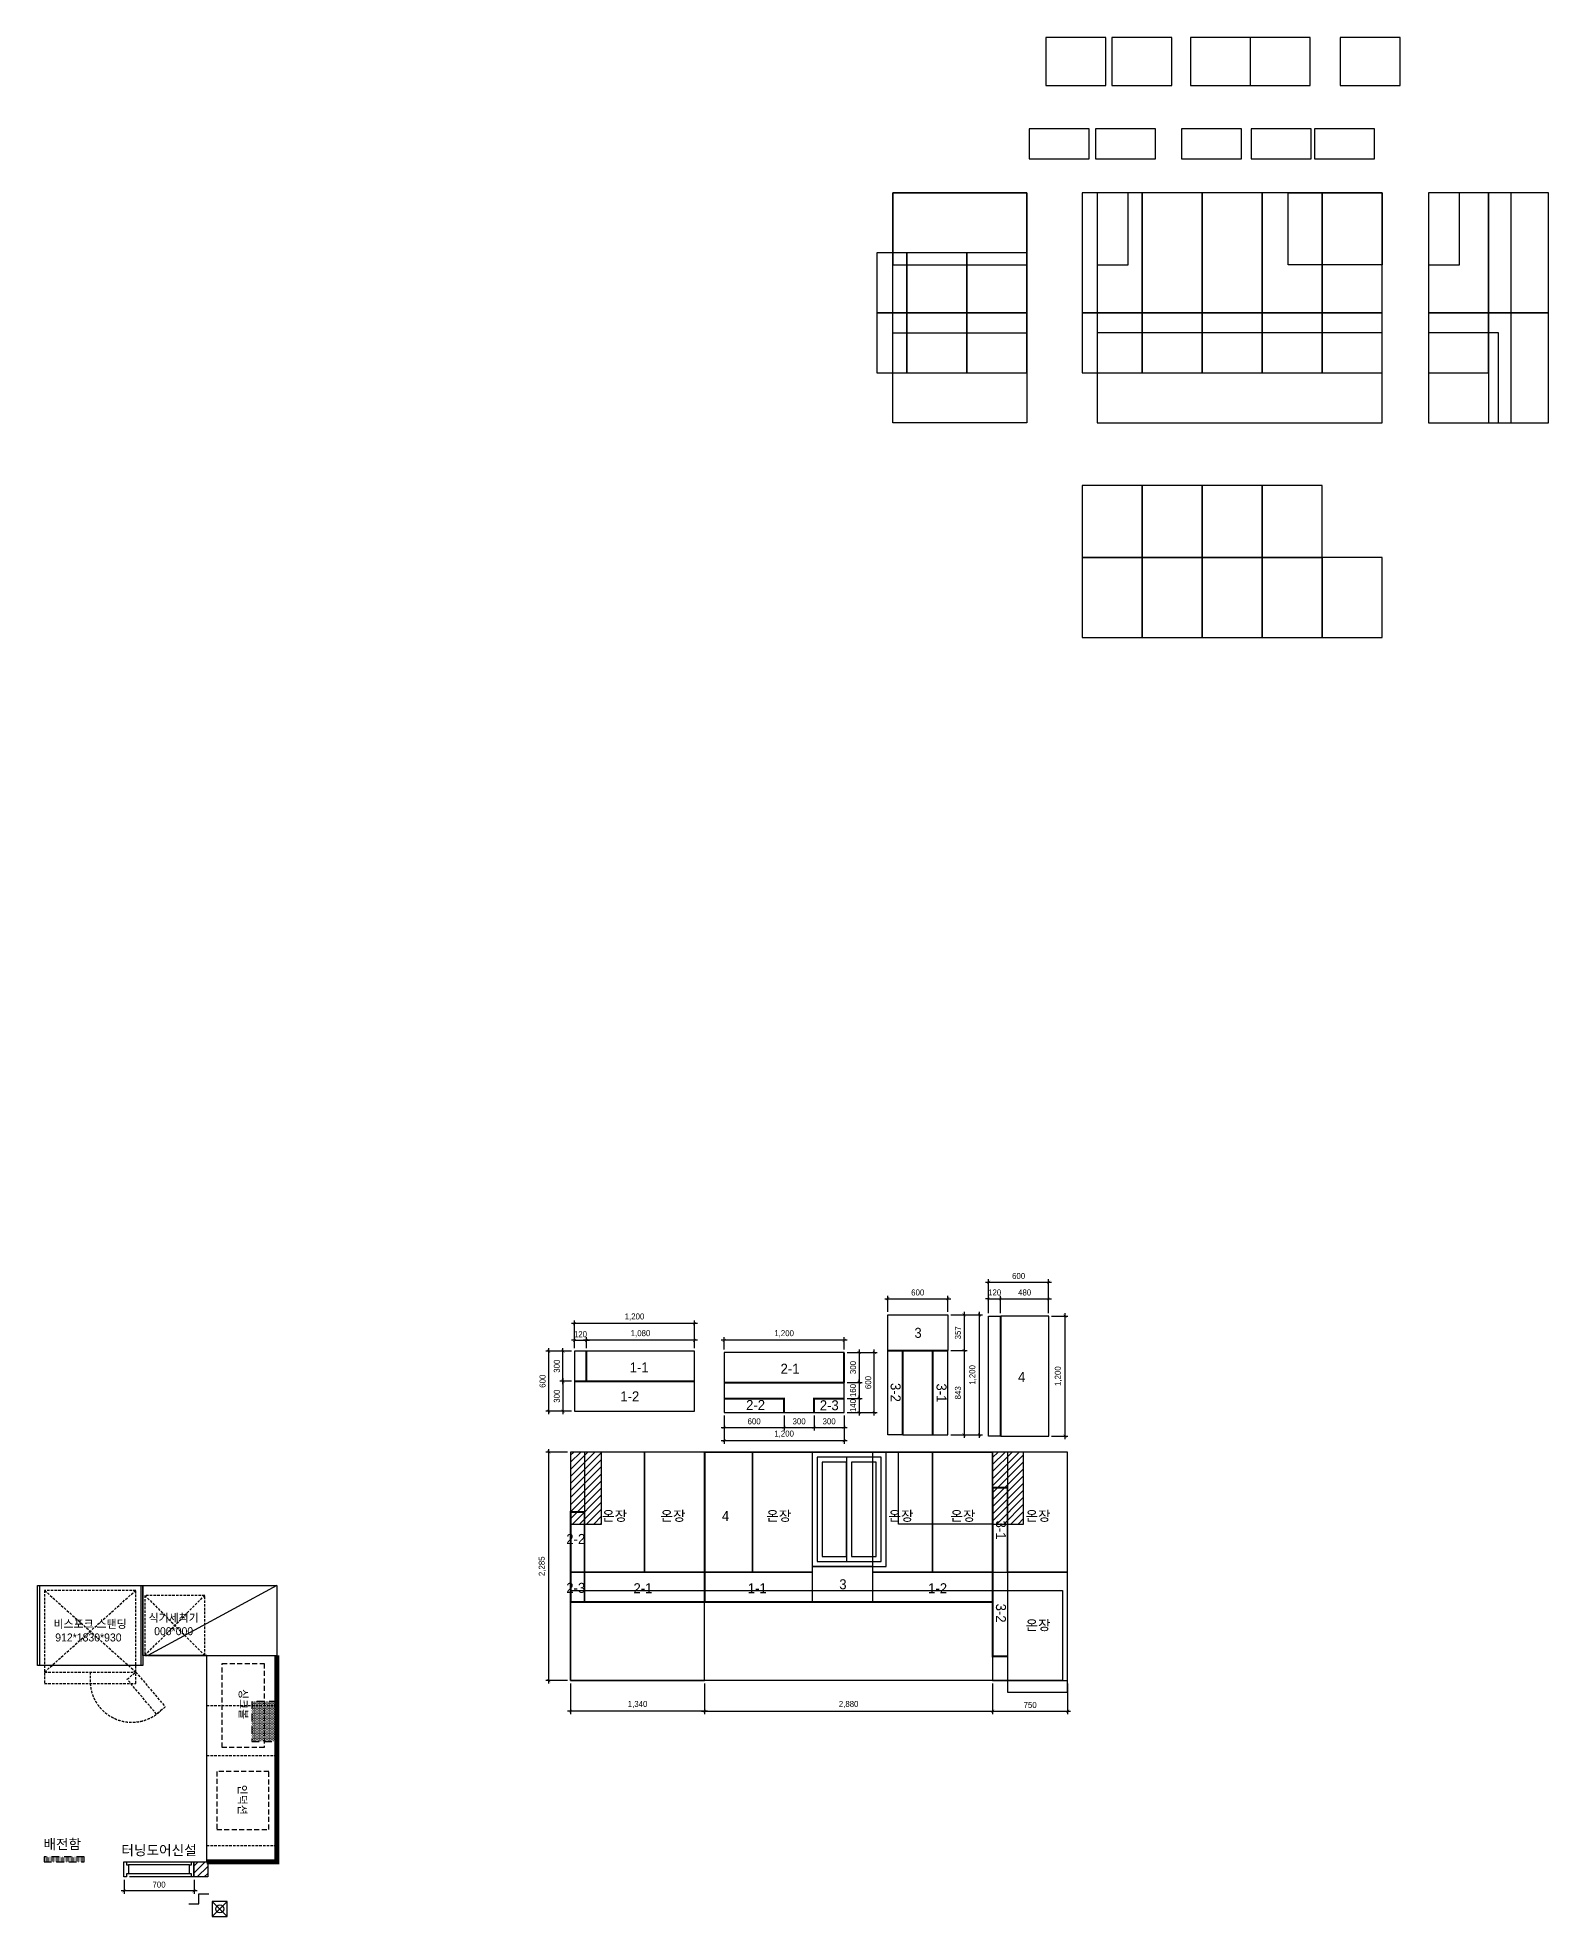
# Model space of a CAD drawing. Header units: inches. Extents: x 38372 to 259385, y 31566 to 93830.
# Drawn here: x 38372 to 53478, y 46146 to 64931 of the extents above; entities that cross this region are included whole.
import ezdxf

# ---------------------------------------------------------------- set-up
doc = ezdxf.new("R2010")
doc.units = ezdxf.units.IN
doc.header["$LTSCALE"] = 50
doc.header["$MEASUREMENT"] = 0
doc.header["$PDSIZE"] = 700.071425
for name, pattern in [('DASHED', [0.75, 0.5, -0.25]), ('DASHEDX2', [1.5, 1, -0.5]), ('HID', [2.5, 1.5, -1])]:
    doc.linetypes.add(name, pattern=pattern)
for name, color, linetype in [('0-ELC TEXT', 7, 'Continuous'), ('03-WAL NEW', 3, 'Continuous'), ('06-FUR', 6, 'Continuous'), ('07-DIM WAL', 5, 'Continuous'), ('3.기호.계단선', 30, 'Continuous'), ('6', 50, 'Continuous'), ('_LIBR', 4, 'Continuous'), ('FUR', 8, 'DASHED'), ('HAT', 5, 'Continuous'), ('도면층8', 8, 'Continuous')]:
    doc.layers.add(name, color=color, linetype=linetype)
doc.styles.add('HY 울릉도 L', font='')
doc.styles.add('코레일둥고', font='Korail_Round_Gothic_Medium.ttf')
doc.styles.get('HY 울릉도 L').set_extended_font_data('HY울릉도L')
doc.dimstyles.new('30', dxfattribs={"dimscale": 30, "dimtxt": 2, "dimasz": 1, "dimexe": 1, "dimexo": 1, "dimgap": 1, "dimtad": 1, "dimdec": 0, "dimrnd": 0.05, "dimdsep": 46, "dimlunit": 6, "dimtxsty": 'HY 울릉도 L', "dimblk": 'ARCHTICK', "dimcen": 2.5, "dimdle": 1, "dimclrd": 133, "dimclre": 133, "dimclrt": 30, "dimadec": 0, "dimazin": 0, "dimtfac": 1, "dimtdec": 0, "dimtix": 1, "dimtmove": 2, "dimatfit": 3, "dimldrblk": 'ARCHTICK', "dimfxl": 0, "dimlwd": -1, "dimlwe": -1, "dimarcsym": 0})
pattern_1 = [(45, (0, -15), (-35.35534, 35.35534), [])]

# ---------------------------------------------------------------- blocks, each defined once
blk = doc.blocks.new('_ArchTick')
at = {"color": 0, "linetype": 'ByBlock', "const_width": 0.15}
blk.add_lwpolyline([(-0.5, -0.5), (0.5, 0.5)], dxfattribs=at)
blk = doc.blocks.new('*D323')
at = {"layer": '07-DIM WAL', "color": 133}
for p, q in [((39966, 46402), (39206, 46402)), ((39236, 46511), (39236, 46372)), ((39936, 46511), (39936, 46372))]:
    blk.add_line(p, q, dxfattribs=at)
at = {"layer": 'Defpoints', "color": 0}
for p in [(39236, 46541), (39236, 46402), (39936, 46541)]:
    blk.add_point(p, dxfattribs=at)
at = {"layer": '07-DIM WAL', "color": 133, "xscale": 30, "yscale": 30, "zscale": 30, "rotation": 180}
blk.add_blockref('_ArchTick', (39236, 46402), dxfattribs=at)
at = {"layer": '07-DIM WAL', "color": 133, "xscale": 30, "yscale": 30, "zscale": 30}
blk.add_blockref('_ArchTick', (39936, 46402), dxfattribs=at)
at = {"layer": '07-DIM WAL', "color": 30, "insert": (39586, 46464), "char_height": 60, "attachment_point": 5, "style": 'HY 울릉도 L'}
blk.add_mtext('700', dxfattribs=at)
blk = doc.blocks.new('FFFFSRR.')
at = {"layer": '03-WAL NEW'}
h = blk.add_hatch(dxfattribs=at)
h.set_pattern_fill('_USER', color=8, scale=50, angle=45, pattern_type=0)
h.set_pattern_definition(pattern_1)
h.paths.add_polyline_path([(44011, 50789), (43701, 50789), (43701, 50069), (44011, 50069)])
h = blk.add_hatch(dxfattribs=at)
h.set_pattern_fill('_USER', color=8, scale=50, angle=45, pattern_type=0)
h.set_pattern_definition(pattern_1)
h.paths.add_polyline_path([(47921, 50069), (48231, 50069), (48231, 50789), (47921, 50789)])
at = {"layer": '06-FUR', "color": 8}
for points in [[(44011, 50789), (43701, 50789), (43701, 50069), (44011, 50069)], [(46981, 50789), (47921, 50789), (47921, 50069), (46981, 50069)], [(47921, 50069), (48231, 50069), (48231, 50789), (47921, 50789)], [(43701, 49404), (48621, 49404), (48621, 48504), (43701, 48504)]]:
    blk.add_lwpolyline(points, close=True, dxfattribs=at)
at = {"layer": '6'}
for points in [[(43701, 48504), (45041, 48504), (45041, 50789), (43701, 50789)], [(45041, 48504), (45041, 50789), (47921, 50789), (47921, 48504)], [(48671, 50789), (47921, 50789), (47921, 48504), (48671, 48504)]]:
    blk.add_lwpolyline(points, close=True, dxfattribs=at)
blk.add_lwpolyline([(46116, 50789), (46116, 49646), (46856, 49646), (46856, 50789), (46116, 50789)], dxfattribs=at)
at = {"layer": 'HAT'}
for points in [[(46166, 50739), (46166, 49696), (46806, 49696), (46806, 50739)], [(46461, 49696), (46806, 49696), (46806, 50739), (46461, 50739)], [(46216, 50689), (46216, 49746), (46461, 49746), (46461, 50689)], [(46511, 49746), (46756, 49746), (46756, 50689), (46511, 50689)]]:
    blk.add_lwpolyline(points, close=True, dxfattribs=at)
blk = doc.blocks.new('*D325')
at = {"layer": 'Defpoints', "color": 0}
for p in [(47472, 52322), (46872, 52160), (47472, 52160)]:
    blk.add_point(p, dxfattribs=at)
at = {"layer": '도면층8', "color": 133}
for p, q in [((46842, 52322), (47502, 52322)), ((46872, 52190), (46872, 52352)), ((47472, 52190), (47472, 52352))]:
    blk.add_line(p, q, dxfattribs=at)
at = {"layer": '도면층8', "color": 133, "xscale": 30, "yscale": 30, "zscale": 30, "rotation": 180}
blk.add_blockref('_ArchTick', (46872, 52322), dxfattribs=at)
at = {"layer": '도면층8', "color": 133, "xscale": 30, "yscale": 30, "zscale": 30}
blk.add_blockref('_ArchTick', (47472, 52322), dxfattribs=at)
at = {"layer": '도면층8', "color": 30, "insert": (47172, 52384), "char_height": 60, "attachment_point": 5, "style": 'HY 울릉도 L'}
blk.add_mtext('600', dxfattribs=at)
blk = doc.blocks.new('*D326')
at = {"layer": 'Defpoints', "color": 0}
for p in [(47472, 52160), (47472, 51803), (47635, 51803)]:
    blk.add_point(p, dxfattribs=at)
at = {"layer": '도면층8', "color": 133}
for p, q in [((47502, 52160), (47665, 52160)), ((47635, 52190), (47635, 51773)), ((47502, 51803), (47665, 51803))]:
    blk.add_line(p, q, dxfattribs=at)
at = {"layer": '도면층8', "color": 133, "xscale": 30, "yscale": 30, "zscale": 30}
for p, rotation in [((47635, 52160), 90), ((47635, 51803), 270)]:
    blk.add_blockref('_ArchTick', p, dxfattribs=dict(at, rotation=rotation))
at = {"layer": '도면층8', "color": 30, "insert": (47574, 51981), "char_height": 60, "attachment_point": 5, "rotation": 90, "style": 'HY 울릉도 L'}
blk.add_mtext('357', dxfattribs=at)
blk = doc.blocks.new('*D327')
at = {"layer": 'Defpoints', "color": 0}
for p in [(47472, 51803), (47472, 50960), (47635, 50960)]:
    blk.add_point(p, dxfattribs=at)
at = {"layer": '도면층8', "color": 133}
for p, q in [((47502, 51803), (47665, 51803)), ((47635, 51833), (47635, 50930)), ((47502, 50960), (47665, 50960))]:
    blk.add_line(p, q, dxfattribs=at)
at = {"layer": '도면층8', "color": 133, "xscale": 30, "yscale": 30, "zscale": 30}
for p, rotation in [((47635, 51803), 90), ((47635, 50960), 270)]:
    blk.add_blockref('_ArchTick', p, dxfattribs=dict(at, rotation=rotation))
at = {"layer": '도면층8', "color": 30, "insert": (47574, 51381), "char_height": 60, "attachment_point": 5, "rotation": 90, "style": 'HY 울릉도 L'}
blk.add_mtext('843', dxfattribs=at)
blk = doc.blocks.new('*D328')
at = {"layer": 'Defpoints', "color": 0}
for p in [(47472, 52160), (47789, 52160), (47472, 50960)]:
    blk.add_point(p, dxfattribs=at)
at = {"layer": '도면층8', "color": 133}
for p, q in [((47502, 52160), (47819, 52160)), ((47789, 50930), (47789, 52190)), ((47502, 50960), (47819, 50960))]:
    blk.add_line(p, q, dxfattribs=at)
at = {"layer": '도면층8', "color": 133, "xscale": 30, "yscale": 30, "zscale": 30}
for p, rotation in [((47789, 52160), 90), ((47789, 50960), 270)]:
    blk.add_blockref('_ArchTick', p, dxfattribs=dict(at, rotation=rotation))
at = {"layer": '도면층8', "color": 30, "insert": (47723, 51560), "char_height": 60, "attachment_point": 5, "rotation": 90, "style": 'HY 울릉도 L'}
blk.add_mtext('1,200', dxfattribs=at)
blk = doc.blocks.new('*D329')
at = {"layer": 'Defpoints', "color": 0}
for p in [(48001, 52322), (47881, 52148), (48001, 52148)]:
    blk.add_point(p, dxfattribs=at)
at = {"layer": '도면층8', "color": 133}
for p, q in [((47881, 52322), (47851, 52322)), ((47881, 52178), (47881, 52352)), ((47881, 52322), (48001, 52322)), ((48001, 52178), (48001, 52352)), ((48001, 52322), (48031, 52322))]:
    blk.add_line(p, q, dxfattribs=at)
at = {"layer": '도면층8', "color": 133, "xscale": 30, "yscale": 30, "zscale": 30}
blk.add_blockref('_ArchTick', (47881, 52322), dxfattribs=at)
at = {"layer": '도면층8', "color": 133, "xscale": 30, "yscale": 30, "zscale": 30, "rotation": 180}
blk.add_blockref('_ArchTick', (48001, 52322), dxfattribs=at)
at = {"layer": '도면층8', "color": 30, "insert": (47941, 52384), "char_height": 60, "attachment_point": 5, "style": 'HY 울릉도 L'}
blk.add_mtext('120', dxfattribs=at)
blk = doc.blocks.new('*D330')
at = {"layer": 'Defpoints', "color": 0}
for p in [(48481, 52322), (48001, 52148), (48481, 52148)]:
    blk.add_point(p, dxfattribs=at)
at = {"layer": '도면층8', "color": 133}
for p, q in [((47971, 52322), (48511, 52322)), ((48001, 52178), (48001, 52352)), ((48481, 52178), (48481, 52352))]:
    blk.add_line(p, q, dxfattribs=at)
at = {"layer": '도면층8', "color": 133, "xscale": 30, "yscale": 30, "zscale": 30, "rotation": 180}
blk.add_blockref('_ArchTick', (48001, 52322), dxfattribs=at)
at = {"layer": '도면층8', "color": 133, "xscale": 30, "yscale": 30, "zscale": 30}
blk.add_blockref('_ArchTick', (48481, 52322), dxfattribs=at)
at = {"layer": '도면층8', "color": 30, "insert": (48241, 52384), "char_height": 60, "attachment_point": 5, "style": 'HY 울릉도 L'}
blk.add_mtext('480', dxfattribs=at)
blk = doc.blocks.new('*D331')
at = {"layer": 'Defpoints', "color": 0}
for p in [(48481, 52487), (47881, 52148), (48481, 52148)]:
    blk.add_point(p, dxfattribs=at)
at = {"layer": '도면층8', "color": 133}
for p, q in [((47851, 52487), (48511, 52487)), ((47881, 52178), (47881, 52517)), ((48481, 52178), (48481, 52517))]:
    blk.add_line(p, q, dxfattribs=at)
at = {"layer": '도면층8', "color": 133, "xscale": 30, "yscale": 30, "zscale": 30, "rotation": 180}
blk.add_blockref('_ArchTick', (47881, 52487), dxfattribs=at)
at = {"layer": '도면층8', "color": 133, "xscale": 30, "yscale": 30, "zscale": 30}
blk.add_blockref('_ArchTick', (48481, 52487), dxfattribs=at)
at = {"layer": '도면층8', "color": 30, "insert": (48181, 52549), "char_height": 60, "attachment_point": 5, "style": 'HY 울릉도 L'}
blk.add_mtext('600', dxfattribs=at)
blk = doc.blocks.new('*D332')
at = {"layer": 'Defpoints', "color": 0}
for p in [(48481, 52148), (48481, 50948), (48644, 50948)]:
    blk.add_point(p, dxfattribs=at)
at = {"layer": '도면층8', "color": 133}
for p, q in [((48511, 52148), (48674, 52148)), ((48644, 52178), (48644, 50918)), ((48511, 50948), (48674, 50948))]:
    blk.add_line(p, q, dxfattribs=at)
at = {"layer": '도면층8', "color": 133, "xscale": 30, "yscale": 30, "zscale": 30}
for p, rotation in [((48644, 52148), 90), ((48644, 50948), 270)]:
    blk.add_blockref('_ArchTick', p, dxfattribs=dict(at, rotation=rotation))
at = {"layer": '도면층8', "color": 30, "insert": (48578, 51548), "char_height": 60, "attachment_point": 5, "rotation": 90, "style": 'HY 울릉도 L'}
blk.add_mtext('1,200', dxfattribs=at)
blk = doc.blocks.new('*D333')
at = {"layer": 'Defpoints', "color": 0}
for p in [(46436, 51784), (46436, 51484), (46586, 51484)]:
    blk.add_point(p, dxfattribs=at)
at = {"layer": '도면층8', "color": 133}
for p, q in [((46466, 51784), (46616, 51784)), ((46586, 51814), (46586, 51454)), ((46466, 51484), (46616, 51484))]:
    blk.add_line(p, q, dxfattribs=at)
at = {"layer": '도면층8', "color": 133, "xscale": 30, "yscale": 30, "zscale": 30}
for p, rotation in [((46586, 51784), 90), ((46586, 51484), 270)]:
    blk.add_blockref('_ArchTick', p, dxfattribs=dict(at, rotation=rotation))
at = {"layer": '도면층8', "color": 30, "insert": (46525, 51634), "char_height": 60, "attachment_point": 5, "rotation": 90, "style": 'HY 울릉도 L'}
blk.add_mtext('300', dxfattribs=at)
blk = doc.blocks.new('*D334')
at = {"layer": 'Defpoints', "color": 0}
for p in [(46436, 51484), (46436, 51324), (46586, 51324)]:
    blk.add_point(p, dxfattribs=at)
at = {"layer": '도면층8', "color": 133}
for p, q in [((46466, 51484), (46616, 51484)), ((46586, 51484), (46586, 51514)), ((46586, 51484), (46586, 51324)), ((46466, 51324), (46616, 51324)), ((46586, 51324), (46586, 51294))]:
    blk.add_line(p, q, dxfattribs=at)
at = {"layer": '도면층8', "color": 133, "xscale": 30, "yscale": 30, "zscale": 30}
for p, rotation in [((46586, 51484), 270), ((46586, 51324), 90)]:
    blk.add_blockref('_ArchTick', p, dxfattribs=dict(at, rotation=rotation))
at = {"layer": '도면층8', "color": 30, "insert": (46525, 51404), "char_height": 60, "attachment_point": 5, "rotation": 90, "style": 'HY 울릉도 L'}
blk.add_mtext('160', dxfattribs=at)
blk = doc.blocks.new('*D335')
at = {"layer": 'Defpoints', "color": 0}
for p in [(46436, 51324), (46436, 51184), (46586, 51184)]:
    blk.add_point(p, dxfattribs=at)
at = {"layer": '도면층8', "color": 133}
for p, q in [((46466, 51324), (46616, 51324)), ((46586, 51324), (46586, 51354)), ((46586, 51324), (46586, 51184)), ((46466, 51184), (46616, 51184)), ((46586, 51184), (46586, 51154))]:
    blk.add_line(p, q, dxfattribs=at)
at = {"layer": '도면층8', "color": 133, "xscale": 30, "yscale": 30, "zscale": 30}
for p, rotation in [((46586, 51324), 270), ((46586, 51184), 90)]:
    blk.add_blockref('_ArchTick', p, dxfattribs=dict(at, rotation=rotation))
at = {"layer": '도면층8', "color": 30, "insert": (46525, 51254), "char_height": 60, "attachment_point": 5, "rotation": 90, "style": 'HY 울릉도 L'}
blk.add_mtext('140', dxfattribs=at)
blk = doc.blocks.new('*D336')
at = {"layer": 'Defpoints', "color": 0}
for p in [(46436, 51784), (46738, 51784), (46436, 51184)]:
    blk.add_point(p, dxfattribs=at)
at = {"layer": '도면층8', "color": 133}
for p, q in [((46466, 51784), (46768, 51784)), ((46738, 51154), (46738, 51814)), ((46466, 51184), (46768, 51184))]:
    blk.add_line(p, q, dxfattribs=at)
at = {"layer": '도면층8', "color": 133, "xscale": 30, "yscale": 30, "zscale": 30}
for p, rotation in [((46738, 51784), 90), ((46738, 51184), 270)]:
    blk.add_blockref('_ArchTick', p, dxfattribs=dict(at, rotation=rotation))
at = {"layer": '도면층8', "color": 30, "insert": (46677, 51484), "char_height": 60, "attachment_point": 5, "rotation": 90, "style": 'HY 울릉도 L'}
blk.add_mtext('600', dxfattribs=at)
blk = doc.blocks.new('*D337')
at = {"layer": 'Defpoints', "color": 0}
for p in [(45236, 51906), (45236, 51784), (46436, 51784)]:
    blk.add_point(p, dxfattribs=at)
at = {"layer": '도면층8', "color": 133}
for p, q in [((46466, 51906), (45206, 51906)), ((45236, 51814), (45236, 51936)), ((46436, 51814), (46436, 51936))]:
    blk.add_line(p, q, dxfattribs=at)
at = {"layer": '도면층8', "color": 133, "xscale": 30, "yscale": 30, "zscale": 30, "rotation": 180}
blk.add_blockref('_ArchTick', (45236, 51906), dxfattribs=at)
at = {"layer": '도면층8', "color": 133, "xscale": 30, "yscale": 30, "zscale": 30}
blk.add_blockref('_ArchTick', (46436, 51906), dxfattribs=at)
at = {"layer": '도면층8', "color": 30, "insert": (45836, 51972), "char_height": 60, "attachment_point": 5, "style": 'HY 울릉도 L'}
blk.add_mtext('1,200', dxfattribs=at)
blk = doc.blocks.new('*D338')
at = {"layer": 'Defpoints', "color": 0}
for p in [(45236, 51184), (45836, 51184), (45836, 51035)]:
    blk.add_point(p, dxfattribs=at)
at = {"layer": '도면층8', "color": 133}
for p, q in [((45236, 51154), (45236, 51005)), ((45836, 51154), (45836, 51005)), ((45206, 51035), (45866, 51035))]:
    blk.add_line(p, q, dxfattribs=at)
at = {"layer": '도면층8', "color": 133, "xscale": 30, "yscale": 30, "zscale": 30, "rotation": 180}
blk.add_blockref('_ArchTick', (45236, 51035), dxfattribs=at)
at = {"layer": '도면층8', "color": 133, "xscale": 30, "yscale": 30, "zscale": 30}
blk.add_blockref('_ArchTick', (45836, 51035), dxfattribs=at)
at = {"layer": '도면층8', "color": 30, "insert": (45536, 51096), "char_height": 60, "attachment_point": 5, "style": 'HY 울릉도 L'}
blk.add_mtext('600', dxfattribs=at)
blk = doc.blocks.new('*D339')
at = {"layer": 'Defpoints', "color": 0}
for p in [(45836, 51184), (46136, 51184), (46136, 51035)]:
    blk.add_point(p, dxfattribs=at)
at = {"layer": '도면층8', "color": 133}
for p, q in [((45836, 51154), (45836, 51005)), ((46136, 51154), (46136, 51005)), ((45806, 51035), (46166, 51035))]:
    blk.add_line(p, q, dxfattribs=at)
at = {"layer": '도면층8', "color": 133, "xscale": 30, "yscale": 30, "zscale": 30, "rotation": 180}
blk.add_blockref('_ArchTick', (45836, 51035), dxfattribs=at)
at = {"layer": '도면층8', "color": 133, "xscale": 30, "yscale": 30, "zscale": 30}
blk.add_blockref('_ArchTick', (46136, 51035), dxfattribs=at)
at = {"layer": '도면층8', "color": 30, "insert": (45986, 51096), "char_height": 60, "attachment_point": 5, "style": 'HY 울릉도 L'}
blk.add_mtext('300', dxfattribs=at)
blk = doc.blocks.new('*D340')
at = {"layer": 'Defpoints', "color": 0}
for p in [(46136, 51184), (46436, 51184), (46436, 51035)]:
    blk.add_point(p, dxfattribs=at)
at = {"layer": '도면층8', "color": 133}
for p, q in [((46136, 51154), (46136, 51005)), ((46436, 51154), (46436, 51005)), ((46106, 51035), (46466, 51035))]:
    blk.add_line(p, q, dxfattribs=at)
at = {"layer": '도면층8', "color": 133, "xscale": 30, "yscale": 30, "zscale": 30, "rotation": 180}
blk.add_blockref('_ArchTick', (46136, 51035), dxfattribs=at)
at = {"layer": '도면층8', "color": 133, "xscale": 30, "yscale": 30, "zscale": 30}
blk.add_blockref('_ArchTick', (46436, 51035), dxfattribs=at)
at = {"layer": '도면층8', "color": 30, "insert": (46286, 51096), "char_height": 60, "attachment_point": 5, "style": 'HY 울릉도 L'}
blk.add_mtext('300', dxfattribs=at)
blk = doc.blocks.new('*D341')
at = {"layer": 'Defpoints', "color": 0}
for p in [(45236, 51184), (46436, 51184), (45236, 50902)]:
    blk.add_point(p, dxfattribs=at)
at = {"layer": '도면층8', "color": 133}
for p, q in [((45236, 51154), (45236, 50872)), ((46436, 51154), (46436, 50872)), ((46466, 50902), (45206, 50902))]:
    blk.add_line(p, q, dxfattribs=at)
at = {"layer": '도면층8', "color": 133, "xscale": 30, "yscale": 30, "zscale": 30, "rotation": 180}
blk.add_blockref('_ArchTick', (45236, 50902), dxfattribs=at)
at = {"layer": '도면층8', "color": 133, "xscale": 30, "yscale": 30, "zscale": 30}
blk.add_blockref('_ArchTick', (46436, 50902), dxfattribs=at)
at = {"layer": '도면층8', "color": 30, "insert": (45836, 50968), "char_height": 60, "attachment_point": 5, "style": 'HY 울릉도 L'}
blk.add_mtext('1,200', dxfattribs=at)
blk = doc.blocks.new('*D342')
at = {"layer": 'Defpoints', "color": 0}
for p in [(43625, 51797), (43740, 51797), (43740, 51497)]:
    blk.add_point(p, dxfattribs=at)
at = {"layer": '도면층8', "color": 133}
for p, q in [((43710, 51797), (43595, 51797)), ((43625, 51467), (43625, 51827)), ((43710, 51497), (43595, 51497))]:
    blk.add_line(p, q, dxfattribs=at)
at = {"layer": '도면층8', "color": 133, "xscale": 30, "yscale": 30, "zscale": 30}
for p, rotation in [((43625, 51797), 90), ((43625, 51497), 270)]:
    blk.add_blockref('_ArchTick', p, dxfattribs=dict(at, rotation=rotation))
at = {"layer": '도면층8', "color": 30, "insert": (43564, 51647), "char_height": 60, "attachment_point": 5, "rotation": 90, "style": 'HY 울릉도 L'}
blk.add_mtext('300', dxfattribs=at)
blk = doc.blocks.new('*D343')
at = {"layer": 'Defpoints', "color": 0}
for p in [(43740, 51497), (43625, 51197), (43740, 51197)]:
    blk.add_point(p, dxfattribs=at)
at = {"layer": '도면층8', "color": 133}
for p, q in [((43710, 51497), (43595, 51497)), ((43625, 51527), (43625, 51167)), ((43710, 51197), (43595, 51197))]:
    blk.add_line(p, q, dxfattribs=at)
at = {"layer": '도면층8', "color": 133, "xscale": 30, "yscale": 30, "zscale": 30}
for p, rotation in [((43625, 51497), 90), ((43625, 51197), 270)]:
    blk.add_blockref('_ArchTick', p, dxfattribs=dict(at, rotation=rotation))
at = {"layer": '도면층8', "color": 30, "insert": (43564, 51347), "char_height": 60, "attachment_point": 5, "rotation": 90, "style": 'HY 울릉도 L'}
blk.add_mtext('300', dxfattribs=at)
blk = doc.blocks.new('*D344')
at = {"layer": 'Defpoints', "color": 0}
for p in [(43482, 51797), (43740, 51797), (43740, 51197)]:
    blk.add_point(p, dxfattribs=at)
at = {"layer": '도면층8', "color": 133}
for p, q in [((43710, 51797), (43452, 51797)), ((43482, 51167), (43482, 51827)), ((43710, 51197), (43452, 51197))]:
    blk.add_line(p, q, dxfattribs=at)
at = {"layer": '도면층8', "color": 133, "xscale": 30, "yscale": 30, "zscale": 30}
for p, rotation in [((43482, 51797), 90), ((43482, 51197), 270)]:
    blk.add_blockref('_ArchTick', p, dxfattribs=dict(at, rotation=rotation))
at = {"layer": '도면층8', "color": 30, "insert": (43421, 51497), "char_height": 60, "attachment_point": 5, "rotation": 90, "style": 'HY 울릉도 L'}
blk.add_mtext('600', dxfattribs=at)
blk = doc.blocks.new('*D345')
at = {"layer": 'Defpoints', "color": 0}
for p in [(43860, 51906), (43740, 51797), (43860, 51797)]:
    blk.add_point(p, dxfattribs=at)
at = {"layer": '도면층8', "color": 133}
for p, q in [((43740, 51906), (43710, 51906)), ((43740, 51827), (43740, 51936)), ((43740, 51906), (43860, 51906)), ((43860, 51827), (43860, 51936)), ((43860, 51906), (43890, 51906))]:
    blk.add_line(p, q, dxfattribs=at)
at = {"layer": '도면층8', "color": 133, "xscale": 30, "yscale": 30, "zscale": 30}
blk.add_blockref('_ArchTick', (43740, 51906), dxfattribs=at)
at = {"layer": '도면층8', "color": 133, "xscale": 30, "yscale": 30, "zscale": 30, "rotation": 180}
blk.add_blockref('_ArchTick', (43860, 51906), dxfattribs=at)
at = {"layer": '도면층8', "color": 30, "insert": (43800, 51967), "char_height": 60, "attachment_point": 5, "style": 'HY 울릉도 L'}
blk.add_mtext('120', dxfattribs=at)
blk = doc.blocks.new('*D346')
at = {"layer": 'Defpoints', "color": 0}
for p in [(43860, 51906), (43860, 51797), (44940, 51797)]:
    blk.add_point(p, dxfattribs=at)
at = {"layer": '도면층8', "color": 133}
for p, q in [((44970, 51906), (43830, 51906)), ((43860, 51827), (43860, 51936)), ((44940, 51827), (44940, 51936))]:
    blk.add_line(p, q, dxfattribs=at)
at = {"layer": '도면층8', "color": 133, "xscale": 30, "yscale": 30, "zscale": 30, "rotation": 180}
blk.add_blockref('_ArchTick', (43860, 51906), dxfattribs=at)
at = {"layer": '도면층8', "color": 133, "xscale": 30, "yscale": 30, "zscale": 30}
blk.add_blockref('_ArchTick', (44940, 51906), dxfattribs=at)
at = {"layer": '도면층8', "color": 30, "insert": (44400, 51972), "char_height": 60, "attachment_point": 5, "style": 'HY 울릉도 L'}
blk.add_mtext('1,080', dxfattribs=at)
blk = doc.blocks.new('*D347')
at = {"layer": 'Defpoints', "color": 0}
for p in [(43740, 52073), (43740, 51797), (44940, 51797)]:
    blk.add_point(p, dxfattribs=at)
at = {"layer": '도면층8', "color": 133}
for p, q in [((44970, 52073), (43710, 52073)), ((43740, 51827), (43740, 52103)), ((44940, 51827), (44940, 52103))]:
    blk.add_line(p, q, dxfattribs=at)
at = {"layer": '도면층8', "color": 133, "xscale": 30, "yscale": 30, "zscale": 30, "rotation": 180}
blk.add_blockref('_ArchTick', (43740, 52073), dxfattribs=at)
at = {"layer": '도면층8', "color": 133, "xscale": 30, "yscale": 30, "zscale": 30}
blk.add_blockref('_ArchTick', (44940, 52073), dxfattribs=at)
at = {"layer": '도면층8', "color": 30, "insert": (44340, 52139), "char_height": 60, "attachment_point": 5, "style": 'HY 울릉도 L'}
blk.add_mtext('1,200', dxfattribs=at)
blk = doc.blocks.new('*D348')
at = {"layer": 'Defpoints', "color": 0}
for p in [(43701, 48504), (45041, 48504), (43701, 48199)]:
    blk.add_point(p, dxfattribs=at)
at = {"layer": '도면층8', "color": 133}
for p, q in [((43701, 48474), (43701, 48169)), ((45041, 48474), (45041, 48169)), ((45071, 48199), (43671, 48199))]:
    blk.add_line(p, q, dxfattribs=at)
at = {"layer": '도면층8', "color": 133, "xscale": 30, "yscale": 30, "zscale": 30, "rotation": 180}
blk.add_blockref('_ArchTick', (43701, 48199), dxfattribs=at)
at = {"layer": '도면층8', "color": 133, "xscale": 30, "yscale": 30, "zscale": 30}
blk.add_blockref('_ArchTick', (45041, 48199), dxfattribs=at)
at = {"layer": '도면층8', "color": 30, "insert": (44371, 48265), "char_height": 60, "attachment_point": 5, "style": 'HY 울릉도 L'}
blk.add_mtext('1,340', dxfattribs=at)
blk = doc.blocks.new('*D349')
at = {"layer": 'Defpoints', "color": 0}
for p in [(45041, 48504), (47921, 48504), (47921, 48199)]:
    blk.add_point(p, dxfattribs=at)
at = {"layer": '도면층8', "color": 133}
for p, q in [((45041, 48474), (45041, 48169)), ((47921, 48474), (47921, 48169)), ((45011, 48199), (47951, 48199))]:
    blk.add_line(p, q, dxfattribs=at)
at = {"layer": '도면층8', "color": 133, "xscale": 30, "yscale": 30, "zscale": 30, "rotation": 180}
blk.add_blockref('_ArchTick', (45041, 48199), dxfattribs=at)
at = {"layer": '도면층8', "color": 133, "xscale": 30, "yscale": 30, "zscale": 30}
blk.add_blockref('_ArchTick', (47921, 48199), dxfattribs=at)
at = {"layer": '도면층8', "color": 30, "insert": (46481, 48265), "char_height": 60, "attachment_point": 5, "style": 'HY 울릉도 L'}
blk.add_mtext('2,880', dxfattribs=at)
blk = doc.blocks.new('*D350')
at = {"layer": 'Defpoints', "color": 0}
for p in [(47921, 48504), (48671, 48504), (48671, 48199)]:
    blk.add_point(p, dxfattribs=at)
at = {"layer": '도면층8', "color": 133}
for p, q in [((47921, 48474), (47921, 48169)), ((48671, 48474), (48671, 48169)), ((47891, 48199), (48701, 48199))]:
    blk.add_line(p, q, dxfattribs=at)
at = {"layer": '도면층8', "color": 133, "xscale": 30, "yscale": 30, "zscale": 30, "rotation": 180}
blk.add_blockref('_ArchTick', (47921, 48199), dxfattribs=at)
at = {"layer": '도면층8', "color": 133, "xscale": 30, "yscale": 30, "zscale": 30}
blk.add_blockref('_ArchTick', (48671, 48199), dxfattribs=at)
at = {"layer": '도면층8', "color": 30, "insert": (48296, 48260), "char_height": 60, "attachment_point": 5, "style": 'HY 울릉도 L'}
blk.add_mtext('750', dxfattribs=at)
blk = doc.blocks.new('*D351')
at = {"layer": 'Defpoints', "color": 0}
for p in [(43484, 50789), (43701, 50789), (43701, 48504)]:
    blk.add_point(p, dxfattribs=at)
at = {"layer": '도면층8', "color": 133}
for p, q in [((43671, 50789), (43454, 50789)), ((43484, 48474), (43484, 50819)), ((43671, 48504), (43454, 48504))]:
    blk.add_line(p, q, dxfattribs=at)
at = {"layer": '도면층8', "color": 133, "xscale": 30, "yscale": 30, "zscale": 30}
for p, rotation in [((43484, 50789), 90), ((43484, 48504), 270)]:
    blk.add_blockref('_ArchTick', p, dxfattribs=dict(at, rotation=rotation))
at = {"layer": '도면층8', "color": 30, "insert": (43418, 49647), "char_height": 60, "attachment_point": 5, "rotation": 90, "style": 'HY 울릉도 L'}
blk.add_mtext('2,285', dxfattribs=at)

msp = doc.modelspace()

# ---------------------------------------------------------------- hatches: boundary and pattern name
at = {"layer": '03-WAL NEW'}
h = msp.add_hatch(dxfattribs=at)
h.set_pattern_fill('_USER', color=8, scale=1200, angle=180, pattern_type=0)
h.set_pattern_definition([(180, (51815.2, 59732.9), (-1e-13, -1200), [])])
h.paths.add_polyline_path([(50875.2, 59732.9), (50875.2, 60452.9), (49275.2, 60452.9), (49275.2, 59732.9), (48965.2, 59732.9), (48965.2, 59052.9), (51815.2, 59052.9), (51815.2, 59732.9)])
h = msp.add_hatch(dxfattribs=at)
h.set_pattern_fill('_USER', color=8, scale=50, angle=45, pattern_type=0)
h.set_pattern_definition([(45, (-45824.36, -14361.49), (-35.35534, 35.35534), [])])
h.paths.add_polyline_path([(39935.6, 46691), (40073.6, 46691), (40073.6, 46541), (39935.6, 46541)])
at = {"layer": '3.기호.계단선', "linetype": 'HID'}
h = msp.add_hatch(dxfattribs=at)
h.set_pattern_fill('DOTS', color=256, scale=200)
h.set_pattern_definition([(360, (52222.103, 30617.166), (6.25, 12.5), [0, -12.5])])
h.paths.add_polyline_path([(40513.6, 47896), (40763.6, 47896), (40763.6, 48296), (40513.6, 48296)])
h = msp.add_hatch(dxfattribs=at)
h.set_pattern_fill('DOTS', color=256, scale=200, angle=-90)
h.set_pattern_definition([(270, (21158.055, 35032.548), (12.5, -6.25), [0, -12.5])])
h.paths.add_polyline_path([(38436.9, 46741), (38436.9, 46691), (38836.9, 46691), (38836.9, 46741)])

# ---------------------------------------------------------------- linework, layer by layer
at = {"layer": '03-WAL NEW'}
msp.add_lwpolyline([(39935.6, 46691), (40073.6, 46691), (40073.6, 46541), (39935.6, 46541)], close=True, dxfattribs=at)
at = {"layer": '06-FUR'}
for p, q in [((38391.6, 49456), (38391.6, 48656)), ((39403.6, 49456), (39403.6, 48656))]:
    msp.add_line(p, q, dxfattribs=at)
for points in [[(46922.7, 63377.5), (48262.7, 63377.5), (48262.7, 61077.5), (46922.7, 61077.5)], [(48262.7, 63377.5), (46922.7, 63377.5), (46922.7, 62657.5), (48262.7, 62657.5)], [(51815.2, 61077.5), (51815.2, 63377.5), (48965.2, 63377.5), (48965.2, 61077.5)], [(50875.2, 62657.5), (50875.2, 63377.5), (51815.2, 63377.5), (51815.2, 62657.5)], [(53106.2, 63377.5), (52278.2, 63377.5), (52278.2, 61077.5), (53106.2, 61077.5)], [(46922.7, 61977.5), (48262.7, 61977.5), (48262.7, 61077.5), (46922.7, 61077.5)], [(48965.2, 61977.5), (48965.2, 61077.5), (51815.2, 61077.5), (51815.2, 61977.5)], [(39423.6, 48656), (38371.6, 48656), (38371.6, 49456), (39423.6, 49456)]]:
    msp.add_lwpolyline(points, close=True, dxfattribs=at)
for points in [[(48965.2, 62657.5), (49275.2, 62657.5), (49275.2, 63377.5), (48965.2, 63377.5), (48965.2, 62657.5)], [(52278.2, 62657.5), (52588.2, 62657.5), (52588.2, 63377.5), (52278.2, 63377.5), (52278.2, 62657.5)], [(52278.2, 61077.5), (52978.2, 61077.5), (52978.2, 61977.5), (52278.2, 61977.5), (52278.2, 61077.5)], [(40763.6, 46691), (40063.6, 46691), (40063.6, 48756), (39423.6, 48756), (39423.6, 49456), (40763.6, 49456), (40763.6, 46691)], [(40763.6, 49456), (39473.6, 48756), (40763.6, 48756)]]:
    msp.add_lwpolyline(points, dxfattribs=at)
at = {"layer": '06-FUR', "color": 7, "linetype": 'DASHEDX2'}
for points in [[(40218.4, 47836), (40218.4, 48676), (40638.4, 48676), (40638.4, 47836)], [(40163.6, 47596), (40163.6, 47016), (40683.6, 47016), (40683.6, 47596)]]:
    msp.add_lwpolyline(points, close=True, dxfattribs=at)
at = {"layer": '3.기호.계단선'}
msp.add_line((43840.8, 49589.3), (43700.8, 49589.3), dxfattribs=at)
at = {"layer": '3.기호.계단선', "ltscale": 0.5}
for p, q in [((40268.6, 46296), (40118.6, 46146)), ((40118.6, 46296), (40268.6, 46146))]:
    msp.add_line(p, q, dxfattribs=at)
at = {"layer": '3.기호.계단선'}
for points in [[(47472.1, 51803), (46872.1, 51803), (46872.1, 52160), (47472.1, 52160)], [(48481.3, 50947.7), (48481.3, 52147.7), (48001.3, 52147.7), (48001.3, 50947.7)], [(43859.7, 51497.2), (44939.7, 51497.2), (44939.7, 51797.2), (43859.7, 51797.2)], [(45236.3, 51484), (46436.3, 51484), (46436.3, 51784), (45236.3, 51784)], [(47022.1, 50960), (46872.1, 50960), (46872.1, 51803), (47022.1, 51803)], [(47322.1, 50960), (47472.1, 50960), (47472.1, 51803), (47322.1, 51803)], [(44939.7, 51497.2), (43739.7, 51497.2), (43739.7, 51197.2), (44939.7, 51197.2)], [(45836.3, 51324), (45236.3, 51324), (45236.3, 51184), (45836.3, 51184)], [(46136.3, 51324), (46136.3, 51184), (46436.3, 51184), (46436.3, 51324)], [(44440.8, 49589.3), (44440.8, 50789.3), (43840.8, 50789.3), (43840.8, 49589.3)], [(45040.8, 49589.3), (45040.8, 50789.3), (44440.8, 50789.3), (44440.8, 49589.3)], [(45520.8, 49589.3), (45520.8, 50789.3), (45040.8, 50789.3), (45040.8, 49589.3)], [(46120.8, 49589.3), (46120.8, 50789.3), (45520.8, 50789.3), (45520.8, 49589.3)], [(47320.8, 49589.3), (47320.8, 50789.3), (46720.8, 50789.3), (46720.8, 49589.3)], [(47920.8, 49589.3), (47920.8, 50789.3), (47320.8, 50789.3), (47320.8, 49589.3)], [(48670.8, 49589.3), (48670.8, 50789.3), (48070.8, 50789.3), (48070.8, 49589.3)], [(47920.8, 49589.3), (48070.8, 49589.3), (48070.8, 50432.3), (47920.8, 50432.3)], [(43700.8, 50189.3), (43700.8, 49589.3), (43840.8, 49589.3), (43840.8, 50189.3)], [(46720.8, 49289.3), (46120.8, 49289.3), (46120.8, 49646.3), (46720.8, 49646.3)], [(43700.8, 49289.3), (43840.8, 49289.3), (43840.8, 49589.3), (43700.8, 49589.3)], [(43840.8, 49289.3), (45040.8, 49289.3), (45040.8, 49589.3), (43840.8, 49589.3)], [(45040.8, 49289.3), (46120.8, 49289.3), (46120.8, 49589.3), (45040.8, 49589.3)], [(46720.8, 49289.3), (47920.8, 49289.3), (47920.8, 49589.3), (46720.8, 49589.3)], [(47920.8, 49589.3), (48070.8, 49589.3), (48070.8, 48746.3), (47920.8, 48746.3)], [(48670.8, 48389.3), (48670.8, 49589.3), (48070.8, 49589.3), (48070.8, 48389.3)]]:
    msp.add_lwpolyline(points, close=True, dxfattribs=at)
at = {"layer": '3.기호.계단선', "linetype": 'HID'}
for points in [[(40513.6, 47896), (40763.6, 47896), (40763.6, 48296), (40513.6, 48296)], [(38436.9, 46741), (38436.9, 46691), (38836.9, 46691), (38836.9, 46741)]]:
    msp.add_lwpolyline(points, close=True, dxfattribs=at)
at = {"layer": '3.기호.계단선'}
msp.add_lwpolyline([(39885.6, 46271.9), (39985.6, 46271.9), (39985.6, 46371.9), (40085.6, 46371.9)], dxfattribs=at)
at = {"layer": '3.기호.계단선', "ltscale": 0.5}
msp.add_lwpolyline([(40118.6, 46146), (40268.6, 46146), (40268.6, 46296), (40118.6, 46296)], close=True, dxfattribs=at)
msp.add_circle((40193.6, 46221), 40, dxfattribs=at)
at = {"layer": '_LIBR', "linetype": 'Continuous'}
for p, q in [((39260.6, 46691), (39910.6, 46691)), ((39890.6, 46661.6), (39280.6, 46661.6)), ((39890.6, 46571.5), (39280.6, 46571.5)), ((39910.6, 46541), (39290.6, 46541))]:
    msp.add_line(p, q, dxfattribs=at)
for points in [[(39260.6, 46571.5), (39260.6, 46541), (39235.6, 46541), (39235.6, 46691), (39260.6, 46691), (39260.6, 46661.6), (39280.6, 46661.6), (39280.6, 46571.5)], [(39890.6, 46661.6), (39910.6, 46661.6), (39910.6, 46691), (39935.6, 46691), (39935.6, 46541), (39910.6, 46541), (39910.6, 46571.5), (39890.6, 46571.5)]]:
    msp.add_lwpolyline(points, close=True, dxfattribs=at)
at = {"layer": 'FUR'}
for p, q in [((38441.6, 48589), (39353.6, 49406)), ((38441.6, 49406), (39353.6, 48589)), ((39443.6, 48756), (40043.6, 49356)), ((39443.6, 49356), (40043.6, 48756)), ((40113.6, 48756), (40763.6, 48756)), ((38441.6, 48589), (39353.6, 48589)), ((38897.6, 48589), (38897.6, 48476)), ((40063.6, 48256), (40763.6, 48256)), ((40063.6, 47756), (40763.6, 47756)), ((40063.6, 46856), (40763.6, 46856))]:
    msp.add_line(p, q, dxfattribs=at)
for points in [[(38441.6, 48476), (39353.6, 48476), (39353.6, 49406), (38441.6, 49406)], [(39443.6, 48756), (40043.6, 48756), (40043.6, 49356), (39443.6, 49356)], [(39561.8, 48168), (39267.9, 48516.6), (39354.2, 48589.4), (39648.2, 48240.8)]]:
    msp.add_lwpolyline(points, close=True, dxfattribs=at)
at = {"layer": 'FUR', "color": 10, "const_width": 50}
msp.add_lwpolyline([(40763.6, 48756), (40763.6, 46691), (40063.6, 46691)], dxfattribs=at)
at = {"layer": 'FUR'}
msp.add_arc((39314.6, 48505), 418, 183.97571, 314.01768, dxfattribs=at)
at = {"layer": 'HAT'}
for points in [[(48452.8, 64450.8), (49052.8, 64450.8), (49052.8, 64930.8), (48452.8, 64930.8)], [(49112.4, 64450.8), (49712.4, 64450.8), (49712.4, 64930.8), (49112.4, 64930.8)], [(49898.9, 64450.8), (50498.9, 64450.8), (50498.9, 64930.8), (49898.9, 64930.8)], [(50496.8, 64450.8), (51096.8, 64450.8), (51096.8, 64930.8), (50496.8, 64930.8)], [(51396.9, 64450.8), (51996.9, 64450.8), (51996.9, 64930.8), (51396.9, 64930.8)], [(48287, 63718.8), (48887, 63718.8), (48887, 64018.8), (48287, 64018.8)], [(48950, 63718.8), (49550, 63718.8), (49550, 64018.8), (48950, 64018.8)], [(49807.9, 63718.8), (50407.9, 63718.8), (50407.9, 64018.8), (49807.9, 64018.8)], [(50507.1, 63718.8), (51107.1, 63718.8), (51107.1, 64018.8), (50507.1, 64018.8)], [(51140.2, 63718.8), (51740.2, 63718.8), (51740.2, 64018.8), (51140.2, 64018.8)], [(48815.2, 62177.5), (49415.2, 62177.5), (49415.2, 63377.5), (48815.2, 63377.5)], [(49415.2, 62177.5), (50015.2, 62177.5), (50015.2, 63377.5), (49415.2, 63377.5)], [(50015.2, 62177.5), (50615.2, 62177.5), (50615.2, 63377.5), (50015.2, 63377.5)], [(50615.2, 62177.5), (51215.2, 62177.5), (51215.2, 63377.5), (50615.2, 63377.5)], [(51215.2, 62177.5), (51815.2, 62177.5), (51815.2, 63377.5), (51215.2, 63377.5)], [(52278.2, 62177.5), (52878.2, 62177.5), (52878.2, 63377.5), (52278.2, 63377.5)], [(52878.2, 62177.5), (53478.2, 62177.5), (53478.2, 63377.5), (52878.2, 63377.5)], [(46762.7, 62177.5), (47062.7, 62177.5), (47062.7, 62777.5), (46762.7, 62777.5)], [(47062.7, 62177.5), (47662.7, 62177.5), (47662.7, 62777.5), (47062.7, 62777.5)], [(47662.7, 62177.5), (48262.7, 62177.5), (48262.7, 62777.5), (47662.7, 62777.5)], [(46762.7, 61577.5), (47062.7, 61577.5), (47062.7, 62177.5), (46762.7, 62177.5)], [(47062.7, 61577.5), (47662.7, 61577.5), (47662.7, 62177.5), (47062.7, 62177.5)], [(47662.7, 61577.5), (48262.7, 61577.5), (48262.7, 62177.5), (47662.7, 62177.5)], [(48815.2, 61577.5), (49415.2, 61577.5), (49415.2, 62177.5), (48815.2, 62177.5)], [(49415.2, 61577.5), (50015.2, 61577.5), (50015.2, 62177.5), (49415.2, 62177.5)], [(50015.2, 61577.5), (50615.2, 61577.5), (50615.2, 62177.5), (50015.2, 62177.5)], [(50615.2, 61577.5), (51215.2, 61577.5), (51215.2, 62177.5), (50615.2, 62177.5)], [(51215.2, 61577.5), (51815.2, 61577.5), (51815.2, 62177.5), (51215.2, 62177.5)], [(52278.2, 61577.5), (52878.2, 61577.5), (52878.2, 62177.5), (52278.2, 62177.5)], [(52878.2, 61077.5), (53478.2, 61077.5), (53478.2, 62177.5), (52878.2, 62177.5)], [(48815.2, 59732.9), (49415.2, 59732.9), (49415.2, 60452.9), (48815.2, 60452.9)], [(49415.2, 59732.9), (50015.2, 59732.9), (50015.2, 60452.9), (49415.2, 60452.9)], [(50015.2, 59732.9), (50615.2, 59732.9), (50615.2, 60452.9), (50015.2, 60452.9)], [(50615.2, 59732.9), (51215.2, 59732.9), (51215.2, 60452.9), (50615.2, 60452.9)], [(48815.2, 58932.9), (49415.2, 58932.9), (49415.2, 59732.9), (48815.2, 59732.9)], [(49415.2, 58932.9), (50015.2, 58932.9), (50015.2, 59732.9), (49415.2, 59732.9)], [(50015.2, 58932.9), (50615.2, 58932.9), (50615.2, 59732.9), (50015.2, 59732.9)], [(50615.2, 58932.9), (51215.2, 58932.9), (51215.2, 59732.9), (50615.2, 59732.9)], [(51215.2, 58932.9), (51815.2, 58932.9), (51815.2, 59732.9), (51215.2, 59732.9)]]:
    msp.add_lwpolyline(points, close=True, dxfattribs=at)
at = {"layer": '도면층8'}
for points in [[(47881.3, 52147.7), (48001.3, 52147.7), (48001.3, 50947.7), (47881.3, 50947.7)], [(43859.7, 51797.2), (43739.7, 51797.2), (43739.7, 51497.2), (43859.7, 51497.2)], [(47022.1, 50960), (47322.1, 50960), (47322.1, 51803), (47022.1, 51803)]]:
    msp.add_lwpolyline(points, close=True, dxfattribs=at)
at = {"layer": '도면층8', "color": 10, "const_width": 20}
for points in [[(48001.3, 50947.7), (48001.3, 52147.7)], [(48001.3, 52147.7), (48001.3, 50947.7)], [(43859.7, 51797.2), (43859.7, 51497.2)], [(46436.3, 51784), (46436.3, 51484)], [(46872.1, 51803), (47472.1, 51803)], [(46872.1, 51803), (47022.1, 51803), (47022.1, 50960)], [(47322.1, 50960), (47322.1, 51803), (47472.1, 51803)], [(44939.7, 51497.2), (43739.7, 51497.2)], [(43859.7, 51497.2), (44939.7, 51497.2)], [(45236.3, 51484), (46436.3, 51484)], [(45836.3, 51184), (45836.3, 51324), (45236.3, 51324)], [(46436.3, 51324), (46136.3, 51324), (46136.3, 51184)], [(45040.8, 50789.3), (45040.8, 49589.3)], [(47920.8, 49589.3), (47920.8, 50432.3), (48070.8, 50432.3)], [(43840.8, 50189.3), (43700.8, 50189.3), (43700.8, 49589.3)], [(43700.8, 49589.3), (43700.8, 49289.3), (43840.8, 49289.3)], [(45040.8, 49589.3), (45040.8, 49289.3)], [(48070.8, 48746.3), (47920.8, 48746.3), (47920.8, 49589.3)], [(43840.8, 49289.3), (45040.8, 49289.3)], [(45040.8, 49289.3), (46120.8, 49289.3)], [(46120.8, 49289.3), (46720.8, 49289.3)], [(46720.8, 49289.3), (47920.8, 49289.3)]]:
    msp.add_lwpolyline(points, dxfattribs=at)
at = {"layer": '도면층8'}
msp.add_lwpolyline([(45236.3, 51484), (45236.3, 51324), (45836.3, 51324), (45836.3, 51184), (46136.3, 51184), (46136.3, 51324), (46436.3, 51324), (46436.3, 51484), (45236.3, 51484)], dxfattribs=at)

# ---------------------------------------------------------------- block references
at = {"layer": 'HAT'}
msp.add_blockref('FFFFSRR.', (0, 0), dxfattribs=at)

# ---------------------------------------------------------------- texts
at = {"layer": '0-ELC TEXT', "style": '코레일둥고'}
for s, p in [('3', (47139, 51930.7)), ('1-1', (44292.2, 51585.3)), ('2-1', (45800.8, 51572.1)), ('4', (48174.7, 51489.6)), ('1-2', (44198.3, 51295.4)), ('2-2', (45456.2, 51209.3)), ('2-3', (46192.8, 51206.6)), ('온장', (44016.3, 50100.7)), ('온장', (44599.3, 50100.7)), ('4', (45214.2, 50100.7)), ('온장', (45657.6, 50100.7)), ('온장', (46878.8, 50100.7)), ('온장', (47498.2, 50100.7)), ('온장', (48249.6, 50100.7)), ('2-2', (43658.2, 49869.9)), ('2-3', (43658.2, 49381)), ('2-1', (44330, 49377.4)), ('1-1', (45473.3, 49377.4)), ('3', (46387.7, 49417)), ('1-2', (47276.4, 49377.4)), ('온장', (48249.6, 49007.9)), ('배전함', (38430.3, 46818.7)), ('터닝도어신설', (39209.8, 46757.7))]:
    msp.add_text(s, height=100, dxfattribs=at).set_placement(p)
for s, p in [('3-2', (46900.9, 51479.1)), ('3-1', (47359.9, 51474.5)), ('3-1', (47953.4, 50103.6)), ('3-2', (47953.8, 49272.7))]:
    msp.add_text(s, height=100, rotation=270, dxfattribs=at).set_placement(p)
at = {"layer": '06-FUR', "color": 7, "linetype": 'DASHEDX2', "style": '코레일둥고'}
for s, p in [('비스포크 스탠딩', (38530.8, 49029.7)), ('식기세척기', (39481.7, 49090.4)), ('000*000', (39537.4, 48957.5)), ('912*1830*930', (38548.1, 48895.2))]:
    msp.add_text(s, height=80, dxfattribs=at).set_placement(p)
for s, p in [('싱크볼', (40388.6, 48419.9)), ('인덕션', (40380.3, 47462.6))]:
    msp.add_text(s, height=80, rotation=270, dxfattribs=at).set_placement(p)

# ---------------------------------------------------------------- dimensions: what is measured, and where the dimension line sits
at = {"layer": '07-DIM WAL'}
dim = msp.add_linear_dim(base=(39235.6, 46402.5), p1=(39935.6, 46541), p2=(39235.6, 46541), dimstyle='30', dxfattribs=at)
dim.commit()
dim.dimension.update_dxf_attribs({"geometry": '*D323', "text_midpoint": (39585.6, 46463.7)})
at = {"layer": '도면층8'}
for base, p1, p2, picture, middle in [((47472.1, 52322.2), (46872.1, 52160), (47472.1, 52160), '*D325', (47172.1, 52383.5)), ((48481.3, 52487.3), (47881.3, 52147.7), (48481.3, 52147.7), '*D331', (48181.3, 52548.6)), ((48001.3, 52322.2), (47881.3, 52147.7), (48001.3, 52147.7), '*D329', (47941.3, 52383.5)), ((48481.3, 52322.2), (48001.3, 52147.7), (48481.3, 52147.7), '*D330', (48241.3, 52383.5)), ((43739.7, 52073.1), (44939.7, 51797.2), (43739.7, 51797.2), '*D347', (44339.7, 52139.1)), ((43859.7, 51906.2), (43739.7, 51797.2), (43859.7, 51797.2), '*D345', (43799.7, 51967.4)), ((43859.7, 51906.2), (44939.7, 51797.2), (43859.7, 51797.2), '*D346', (44399.7, 51972.1)), ((45236.3, 51906.2), (46436.3, 51784), (45236.3, 51784), '*D337', (45836.3, 51972.1)), ((45836.3, 51034.7), (45236.3, 51184), (45836.3, 51184), '*D338', (45536.3, 51096)), ((45236.3, 50902.4), (46436.3, 51184), (45236.3, 51184), '*D341', (45836.3, 50968.3)), ((46136.3, 51034.7), (45836.3, 51184), (46136.3, 51184), '*D339', (45986.3, 51096.1)), ((46436.3, 51034.7), (46136.3, 51184), (46436.3, 51184), '*D340', (46286.3, 51096.1)), ((43700.8, 48198.8), (45040.8, 48504.3), (43700.8, 48504.3), '*D348', (44370.8, 48264.8)), ((47920.8, 48198.8), (45040.8, 48504.3), (47920.8, 48504.3), '*D349', (46480.8, 48264.8)), ((48670.8, 48198.8), (47920.8, 48504.3), (48670.8, 48504.3), '*D350', (48295.8, 48260.1))]:
    dim = msp.add_linear_dim(base=base, p1=p1, p2=p2, dimstyle='30', override={"dimfxl": 1.25}, dxfattribs=at)
    dim.commit()
    dim.dimension.update_dxf_attribs({"geometry": picture, "text_midpoint": middle})
for base, p1, p2, picture, middle in [((47634.8, 51803), (47472.1, 52160), (47472.1, 51803), '*D326', (47573.5, 51981.5)), ((47788.9, 52160), (47472.1, 50960), (47472.1, 52160), '*D328', (47723, 51560)), ((48644.1, 50947.7), (48481.3, 52147.7), (48481.3, 50947.7), '*D332', (48578.1, 51547.7)), ((43482.1, 51797.2), (43739.7, 51197.2), (43739.7, 51797.2), '*D344', (43420.9, 51497.2)), ((43625.1, 51797.2), (43739.7, 51497.2), (43739.7, 51797.2), '*D342', (43563.8, 51647.2)), ((46586.3, 51484), (46436.3, 51784), (46436.3, 51484), '*D333', (46525, 51634)), ((46738.1, 51784), (46436.3, 51184), (46436.3, 51784), '*D336', (46676.9, 51484)), ((47634.8, 50960), (47472.1, 51803), (47472.1, 50960), '*D327', (47573.5, 51381.5)), ((43625.1, 51197.2), (43739.7, 51497.2), (43739.7, 51197.2), '*D343', (43563.8, 51347.2)), ((46586.3, 51324), (46436.3, 51484), (46436.3, 51324), '*D334', (46525, 51404)), ((46586.3, 51184), (46436.3, 51324), (46436.3, 51184), '*D335', (46525, 51254)), ((43484, 50789.3), (43700.8, 48504.3), (43700.8, 50789.3), '*D351', (43418, 49646.8))]:
    dim = msp.add_linear_dim(base=base, p1=p1, p2=p2, angle=90, dimstyle='30', override={"dimfxl": 1.25}, dxfattribs=at)
    dim.commit()
    dim.dimension.update_dxf_attribs({"geometry": picture, "text_midpoint": middle})

doc.saveas('drawing.dxf')
